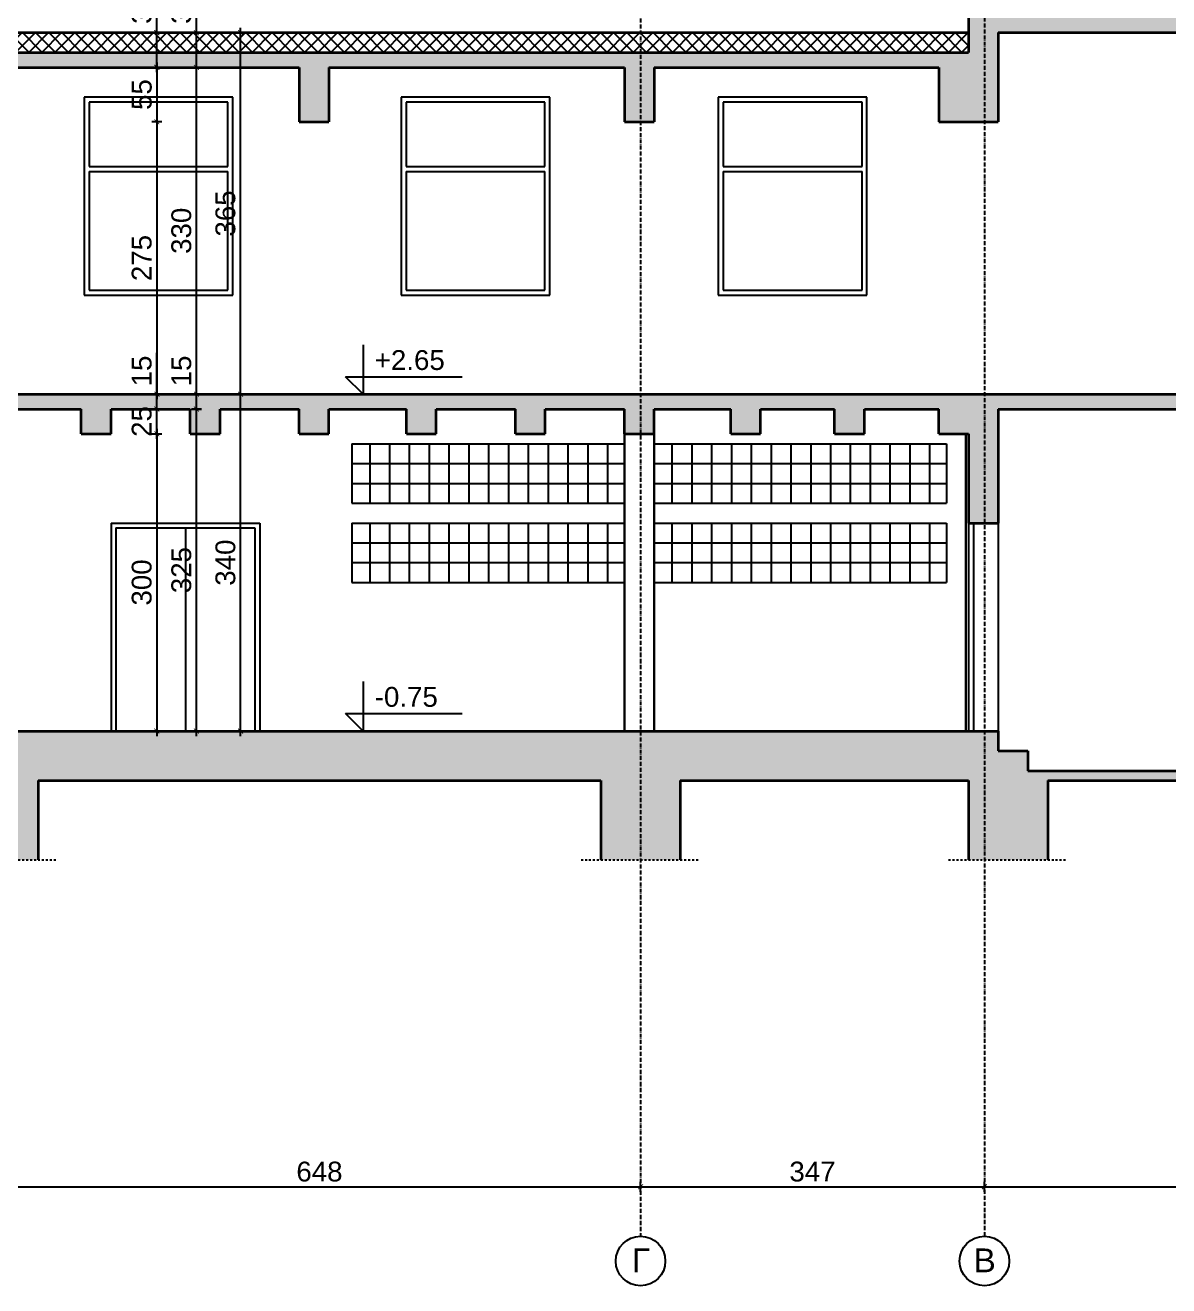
# Model space of a CAD drawing. Header units: inches. Extents: x -72385 to 39588, y -6525 to 66685.
# Drawn here: x 23278 to 24432, y 22991 to 24263 of the extents above; entities that cross this region are included whole.
import ezdxf

# ---------------------------------------------------------------- set-up
doc = ezdxf.new("R2010")
doc.units = ezdxf.units.IN
doc.header["$MEASUREMENT"] = 0
doc.linetypes.add('DashDot', pattern=[0.6, 0.4, -0.1, 0, -0.1])
doc.linetypes.add('Hidden', pattern=[0.4, 0.2, -0.2])
for name, color, linetype, lineweight in [('Надписи коти външни', 252, 'Continuous', 25), ('Надписи коти вътрешни', 252, 'Continuous', 25), ('Надписи нива', 252, 'Continuous', 25), ('Надписи Оси', 252, 'Continuous', 25), ('Оси', 252, 'DashDot', 25), ('Фасади Разрези дебело', 7, 'Continuous', 35), ('Фасади Разрези пунктир', 253, 'Hidden', 25), ('Фасади Разрези средно', 252, 'Continuous', 30), ('Фасади Разрези тънко', 253, 'Continuous', 25), ('Щрих стени', 254, 'Continuous', 25)]:
    doc.layers.add(name, color=color, linetype=linetype, lineweight=lineweight)
doc.styles.add('Arial Regular', font='arial.ttf')
doc.styles.get("Standard").update_dxf_attribs({"font": 'arial.ttf'})
doc.dimstyles.new('Annotative', dxfattribs={"dimscale": 0, "dimtxt": 20, "dimasz": 5, "dimexe": 5, "dimexo": 5, "dimgap": 5, "dimtad": 1, "dimdec": 0, "dimzin": 0, "dimdsep": 46, "dimtxsty": 'Standard', "dimblk": 'ARCHTICK', "dimcen": 5, "dimdle": 5, "dimadec": 0, "dimazin": 0, "dimtfac": 1, "dimtdec": 0, "dimtofl": 0, "dimtmove": 0, "dimatfit": 3, "dimldrblk": 'ARCHTICK', "dimfxl": 5, "dimfxlon": 1, "dimtolj": 1, "dimtzin": 0, "dimarcsym": 1})

# ---------------------------------------------------------------- blocks, each defined once
blk = doc.blocks.new('_ArchTick')
at = {"color": 0, "linetype": 'ByBlock', "const_width": 0.15}
blk.add_lwpolyline([(-0.5, -0.5), (0.5, 0.5)], dxfattribs=at)
blk = doc.blocks.new('*D5268')
at = {"layer": 'Defpoints', "color": 0, "ltscale": 10, "transparency": 16777216}
for p in [(23279.9, 23850.9), (23279.9, 23550.9), (23410.6, 23550.9)]:
    blk.add_point(p, dxfattribs=at)
at = {"layer": 'Надписи коти вътрешни', "color": 0, "lineweight": -2, "ltscale": 10, "transparency": 16777216}
for p, q in [((23405.6, 23850.9), (23415.6, 23850.9)), ((23410.6, 23855.9), (23410.6, 23545.9)), ((23405.6, 23550.9), (23415.6, 23550.9))]:
    blk.add_line(p, q, dxfattribs=at)
at = {"layer": 'Надписи коти вътрешни', "color": 0, "lineweight": -2, "ltscale": 10, "transparency": 16777216, "xscale": 5, "yscale": 5, "zscale": 5}
for p, rotation in [((23410.6, 23850.9), 90), ((23410.6, 23550.9), 270)]:
    blk.add_blockref('_ArchTick', p, dxfattribs=dict(at, rotation=rotation))
at = {"layer": 'Надписи коти вътрешни', "color": 0, "ltscale": 10, "transparency": 16777216, "insert": (23395.4, 23700.9), "char_height": 20, "attachment_point": 5, "rotation": 90}
blk.add_mtext('\\A1;300', dxfattribs=at)
blk = doc.blocks.new('*D5267')
at = {"layer": 'Defpoints', "color": 0, "ltscale": 10, "transparency": 16777216}
for p in [(23389.8, 23875.9), (23410.6, 23875.9), (23389.8, 23850.9)]:
    blk.add_point(p, dxfattribs=at)
at = {"layer": 'Надписи коти вътрешни', "color": 0, "lineweight": -2, "ltscale": 10, "transparency": 16777216}
for p, q in [((23405.6, 23875.9), (23415.6, 23875.9)), ((23410.6, 23845.9), (23410.6, 23880.9)), ((23405.6, 23850.9), (23415.6, 23850.9))]:
    blk.add_line(p, q, dxfattribs=at)
at = {"layer": 'Надписи коти вътрешни', "color": 0, "lineweight": -2, "ltscale": 10, "transparency": 16777216, "xscale": 5, "yscale": 5, "zscale": 5}
for p, rotation in [((23410.6, 23875.9), 90), ((23410.6, 23850.9), 270)]:
    blk.add_blockref('_ArchTick', p, dxfattribs=dict(at, rotation=rotation))
at = {"layer": 'Надписи коти вътрешни', "color": 0, "ltscale": 10, "transparency": 16777216, "insert": (23395.4, 23863.4), "char_height": 20, "attachment_point": 5, "rotation": 90}
blk.add_mtext('\\A1;25', dxfattribs=at)
blk = doc.blocks.new('*D5266')
at = {"layer": 'Defpoints', "color": 0, "ltscale": 10, "transparency": 16777216}
for p in [(23389.8, 23890.9), (23410.6, 23890.9), (23389.8, 23875.9)]:
    blk.add_point(p, dxfattribs=at)
at = {"layer": 'Надписи коти вътрешни', "color": 0, "lineweight": -2, "ltscale": 10, "transparency": 16777216}
for p, q in [((23410.6, 23890.9), (23410.6, 23932.8)), ((23405.6, 23890.9), (23415.6, 23890.9)), ((23410.6, 23870.9), (23410.6, 23890.9)), ((23405.6, 23875.9), (23415.6, 23875.9))]:
    blk.add_line(p, q, dxfattribs=at)
at = {"layer": 'Надписи коти вътрешни', "color": 0, "lineweight": -2, "ltscale": 10, "transparency": 16777216, "xscale": 5, "yscale": 5, "zscale": 5}
for p, rotation in [((23410.6, 23890.9), 90), ((23410.6, 23875.9), 270)]:
    blk.add_blockref('_ArchTick', p, dxfattribs=dict(at, rotation=rotation))
at = {"layer": 'Надписи коти вътрешни', "color": 0, "ltscale": 10, "transparency": 16777216, "insert": (23395.4, 23914.4), "char_height": 20, "attachment_point": 5, "rotation": 90}
blk.add_mtext('\\A1;15', dxfattribs=at)
blk = doc.blocks.new('*D5265')
at = {"layer": 'Defpoints', "color": 0, "ltscale": 10, "transparency": 16777216}
for p in [(23490.2, 24165.9), (23410.6, 23890.9), (23490.2, 23890.9)]:
    blk.add_point(p, dxfattribs=at)
at = {"layer": 'Надписи коти вътрешни', "color": 0, "lineweight": -2, "ltscale": 10, "transparency": 16777216}
for p, q in [((23415.6, 24165.9), (23405.6, 24165.9)), ((23410.6, 24170.9), (23410.6, 23885.9)), ((23415.6, 23890.9), (23405.6, 23890.9))]:
    blk.add_line(p, q, dxfattribs=at)
at = {"layer": 'Надписи коти вътрешни', "color": 0, "lineweight": -2, "ltscale": 10, "transparency": 16777216, "xscale": 5, "yscale": 5, "zscale": 5}
for p, rotation in [((23410.6, 24165.9), 90), ((23410.6, 23890.9), 270)]:
    blk.add_blockref('_ArchTick', p, dxfattribs=dict(at, rotation=rotation))
at = {"layer": 'Надписи коти вътрешни', "color": 0, "ltscale": 10, "transparency": 16777216, "insert": (23395.4, 24028.4), "char_height": 20, "attachment_point": 5, "rotation": 90}
blk.add_mtext('\\A1;275', dxfattribs=at)
blk = doc.blocks.new('*D5264')
at = {"layer": 'Defpoints', "color": 0, "ltscale": 10, "transparency": 16777216}
for p in [(23460.2, 24220.9), (23410.6, 24165.9), (23460.2, 24165.9)]:
    blk.add_point(p, dxfattribs=at)
at = {"layer": 'Надписи коти вътрешни', "color": 0, "lineweight": -2, "ltscale": 10, "transparency": 16777216}
for p, q in [((23415.6, 24220.9), (23405.6, 24220.9)), ((23410.6, 24225.9), (23410.6, 24160.9)), ((23415.6, 24165.9), (23405.6, 24165.9))]:
    blk.add_line(p, q, dxfattribs=at)
at = {"layer": 'Надписи коти вътрешни', "color": 0, "lineweight": -2, "ltscale": 10, "transparency": 16777216, "xscale": 5, "yscale": 5, "zscale": 5}
for p, rotation in [((23410.6, 24220.9), 90), ((23410.6, 24165.9), 270)]:
    blk.add_blockref('_ArchTick', p, dxfattribs=dict(at, rotation=rotation))
at = {"layer": 'Надписи коти вътрешни', "color": 0, "ltscale": 10, "transparency": 16777216, "insert": (23395.5, 24193.4), "char_height": 20, "attachment_point": 5, "rotation": 90}
blk.add_mtext('\\A1;55', dxfattribs=at)
blk = doc.blocks.new('*D5263')
at = {"layer": 'Defpoints', "color": 0, "ltscale": 10, "transparency": 16777216}
for p in [(23410.6, 24255.9), (23460.2, 24255.9), (23460.2, 24220.9)]:
    blk.add_point(p, dxfattribs=at)
at = {"layer": 'Надписи коти вътрешни', "color": 0, "lineweight": -2, "ltscale": 10, "transparency": 16777216}
for p, q in [((23410.6, 24255.9), (23410.6, 24299.7)), ((23415.6, 24255.9), (23405.6, 24255.9)), ((23410.6, 24215.9), (23410.6, 24255.9)), ((23415.6, 24220.9), (23405.6, 24220.9))]:
    blk.add_line(p, q, dxfattribs=at)
at = {"layer": 'Надписи коти вътрешни', "color": 0, "lineweight": -2, "ltscale": 10, "transparency": 16777216, "xscale": 5, "yscale": 5, "zscale": 5}
for p, rotation in [((23410.6, 24255.9), 90), ((23410.6, 24220.9), 270)]:
    blk.add_blockref('_ArchTick', p, dxfattribs=dict(at, rotation=rotation))
at = {"layer": 'Надписи коти вътрешни', "color": 0, "ltscale": 10, "transparency": 16777216, "insert": (23395.4, 24280.3), "char_height": 20, "attachment_point": 5, "rotation": 90}
blk.add_mtext('\\A1;35', dxfattribs=at)
blk = doc.blocks.new('*D5262')
at = {"layer": 'Defpoints', "color": 0, "ltscale": 10, "transparency": 16777216}
for p in [(23433.4, 24220.9), (23450.6, 24220.9), (23442.3, 23890.9)]:
    blk.add_point(p, dxfattribs=at)
at = {"layer": 'Надписи коти вътрешни', "color": 0, "lineweight": -2, "ltscale": 10, "transparency": 16777216}
for p, q in [((23445.6, 24220.9), (23455.6, 24220.9)), ((23450.6, 23885.9), (23450.6, 24225.9)), ((23447.3, 23890.9), (23455.6, 23890.9))]:
    blk.add_line(p, q, dxfattribs=at)
at = {"layer": 'Надписи коти вътрешни', "color": 0, "lineweight": -2, "ltscale": 10, "transparency": 16777216, "xscale": 5, "yscale": 5, "zscale": 5}
for p, rotation in [((23450.6, 24220.9), 90), ((23450.6, 23890.9), 270)]:
    blk.add_blockref('_ArchTick', p, dxfattribs=dict(at, rotation=rotation))
at = {"layer": 'Надписи коти вътрешни', "color": 0, "ltscale": 10, "transparency": 16777216, "insert": (23435.4, 24055.9), "char_height": 20, "attachment_point": 5, "rotation": 90}
blk.add_mtext('\\A1;330', dxfattribs=at)
blk = doc.blocks.new('*D5261')
at = {"layer": 'Defpoints', "color": 0, "ltscale": 10, "transparency": 16777216}
for p in [(23490.2, 24255.9), (23495.1, 24255.9), (23442.3, 23890.9)]:
    blk.add_point(p, dxfattribs=at)
at = {"layer": 'Надписи коти вътрешни', "color": 0, "lineweight": -2, "ltscale": 10, "transparency": 16777216}
for p, q in [((23495.1, 23885.9), (23495.1, 24260.9)), ((23495.1, 24255.9), (23500.1, 24255.9)), ((23490.1, 23890.9), (23500.1, 23890.9))]:
    blk.add_line(p, q, dxfattribs=at)
at = {"layer": 'Надписи коти вътрешни', "color": 0, "lineweight": -2, "ltscale": 10, "transparency": 16777216, "xscale": 5, "yscale": 5, "zscale": 5}
for p, rotation in [((23495.1, 24255.9), 90), ((23495.1, 23890.9), 270)]:
    blk.add_blockref('_ArchTick', p, dxfattribs=dict(at, rotation=rotation))
at = {"layer": 'Надписи коти вътрешни', "color": 0, "ltscale": 10, "transparency": 16777216, "insert": (23479.9, 24073.4), "char_height": 20, "attachment_point": 5, "rotation": 90}
blk.add_mtext('\\A1;365', dxfattribs=at)
blk = doc.blocks.new('*D5260')
at = {"layer": 'Defpoints', "color": 0, "ltscale": 10, "transparency": 16777216}
for p in [(23450.6, 24255.9), (23500.2, 24255.9), (23500.2, 24220.9)]:
    blk.add_point(p, dxfattribs=at)
at = {"layer": 'Надписи коти вътрешни', "color": 0, "lineweight": -2, "ltscale": 10, "transparency": 16777216}
for p, q in [((23450.6, 24255.9), (23450.6, 24299.7)), ((23455.6, 24255.9), (23445.6, 24255.9)), ((23450.6, 24215.9), (23450.6, 24255.9)), ((23455.6, 24220.9), (23445.6, 24220.9))]:
    blk.add_line(p, q, dxfattribs=at)
at = {"layer": 'Надписи коти вътрешни', "color": 0, "lineweight": -2, "ltscale": 10, "transparency": 16777216, "xscale": 5, "yscale": 5, "zscale": 5}
for p, rotation in [((23450.6, 24255.9), 90), ((23450.6, 24220.9), 270)]:
    blk.add_blockref('_ArchTick', p, dxfattribs=dict(at, rotation=rotation))
at = {"layer": 'Надписи коти вътрешни', "color": 0, "ltscale": 10, "transparency": 16777216, "insert": (23435.4, 24280.3), "char_height": 20, "attachment_point": 5, "rotation": 90}
blk.add_mtext('\\A1;35', dxfattribs=at)
blk = doc.blocks.new('*D5259')
at = {"layer": 'Defpoints', "color": 0, "ltscale": 10, "transparency": 16777216}
for p in [(23433.4, 23875.9), (23450.6, 23875.9), (23442.3, 23550.9)]:
    blk.add_point(p, dxfattribs=at)
at = {"layer": 'Надписи коти вътрешни', "color": 0, "lineweight": -2, "ltscale": 10, "transparency": 16777216}
for p, q in [((23445.6, 23875.9), (23455.6, 23875.9)), ((23450.6, 23545.9), (23450.6, 23880.9)), ((23447.3, 23550.9), (23455.6, 23550.9))]:
    blk.add_line(p, q, dxfattribs=at)
at = {"layer": 'Надписи коти вътрешни', "color": 0, "lineweight": -2, "ltscale": 10, "transparency": 16777216, "xscale": 5, "yscale": 5, "zscale": 5}
for p, rotation in [((23450.6, 23875.9), 90), ((23450.6, 23550.9), 270)]:
    blk.add_blockref('_ArchTick', p, dxfattribs=dict(at, rotation=rotation))
at = {"layer": 'Надписи коти вътрешни', "color": 0, "ltscale": 10, "transparency": 16777216, "insert": (23435.4, 23713.4), "char_height": 20, "attachment_point": 5, "rotation": 90}
blk.add_mtext('\\A1;325', dxfattribs=at)
blk = doc.blocks.new('*D5258')
at = {"layer": 'Defpoints', "color": 0, "ltscale": 10, "transparency": 16777216}
for p in [(23478.7, 23890.9), (23495.1, 23890.9), (23442.3, 23550.9)]:
    blk.add_point(p, dxfattribs=at)
at = {"layer": 'Надписи коти вътрешни', "color": 0, "lineweight": -2, "ltscale": 10, "transparency": 16777216}
for p, q in [((23490.1, 23890.9), (23500.1, 23890.9)), ((23495.1, 23545.9), (23495.1, 23895.9)), ((23490.1, 23550.9), (23500.1, 23550.9))]:
    blk.add_line(p, q, dxfattribs=at)
at = {"layer": 'Надписи коти вътрешни', "color": 0, "lineweight": -2, "ltscale": 10, "transparency": 16777216, "xscale": 5, "yscale": 5, "zscale": 5}
for p, rotation in [((23495.1, 23890.9), 90), ((23495.1, 23550.9), 270)]:
    blk.add_blockref('_ArchTick', p, dxfattribs=dict(at, rotation=rotation))
at = {"layer": 'Надписи коти вътрешни', "color": 0, "ltscale": 10, "transparency": 16777216, "insert": (23479.9, 23720.9), "char_height": 20, "attachment_point": 5, "rotation": 90}
blk.add_mtext('\\A1;340', dxfattribs=at)
blk = doc.blocks.new('*D5257')
at = {"layer": 'Defpoints', "color": 0, "ltscale": 10, "transparency": 16777216}
for p in [(23450.6, 23890.9), (23500.2, 23890.9), (23500.2, 23875.9)]:
    blk.add_point(p, dxfattribs=at)
at = {"layer": 'Надписи коти вътрешни', "color": 0, "lineweight": -2, "ltscale": 10, "transparency": 16777216}
for p, q in [((23450.6, 23890.9), (23450.6, 23932.8)), ((23455.6, 23890.9), (23445.6, 23890.9)), ((23450.6, 23870.9), (23450.6, 23890.9)), ((23455.6, 23875.9), (23445.6, 23875.9))]:
    blk.add_line(p, q, dxfattribs=at)
at = {"layer": 'Надписи коти вътрешни', "color": 0, "lineweight": -2, "ltscale": 10, "transparency": 16777216, "xscale": 5, "yscale": 5, "zscale": 5}
for p, rotation in [((23450.6, 23890.9), 90), ((23450.6, 23875.9), 270)]:
    blk.add_blockref('_ArchTick', p, dxfattribs=dict(at, rotation=rotation))
at = {"layer": 'Надписи коти вътрешни', "color": 0, "ltscale": 10, "transparency": 16777216, "insert": (23435.4, 23914.4), "char_height": 20, "attachment_point": 5, "rotation": 90}
blk.add_mtext('\\A1;15', dxfattribs=at)
blk = doc.blocks.new('*D7056')
at = {"layer": 'Defpoints', "color": 0, "ltscale": 10, "transparency": 16777216}
for p in [(23898.7, 23090.9), (23250.7, 23040.9), (23898.7, 23040.9)]:
    blk.add_point(p, dxfattribs=at)
at = {"layer": 'Надписи коти външни', "color": 0, "lineweight": -2, "ltscale": 10, "transparency": 16777216}
for p, q in [((23250.7, 23085.9), (23250.7, 23095.9)), ((23898.7, 23085.9), (23898.7, 23095.9)), ((23245.7, 23090.9), (23903.7, 23090.9))]:
    blk.add_line(p, q, dxfattribs=at)
at = {"layer": 'Надписи коти външни', "color": 0, "lineweight": -2, "ltscale": 10, "transparency": 16777216, "xscale": 5, "yscale": 5, "zscale": 5, "rotation": 180}
blk.add_blockref('_ArchTick', (23250.7, 23090.9), dxfattribs=at)
at = {"layer": 'Надписи коти външни', "color": 0, "lineweight": -2, "ltscale": 10, "transparency": 16777216, "xscale": 5, "yscale": 5, "zscale": 5}
blk.add_blockref('_ArchTick', (23898.7, 23090.9), dxfattribs=at)
at = {"layer": 'Надписи коти външни', "color": 0, "ltscale": 10, "transparency": 16777216, "insert": (23574.7, 23106.1), "char_height": 20, "attachment_point": 5}
blk.add_mtext('\\A1;648', dxfattribs=at)
blk = doc.blocks.new('*D7057')
at = {"layer": 'Defpoints', "color": 0, "ltscale": 10, "transparency": 16777216}
for p in [(24245.7, 23090.9), (23898.7, 23040.9), (24245.7, 23040.9)]:
    blk.add_point(p, dxfattribs=at)
at = {"layer": 'Надписи коти външни', "color": 0, "lineweight": -2, "ltscale": 10, "transparency": 16777216}
for p, q in [((23898.7, 23085.9), (23898.7, 23095.9)), ((24245.7, 23085.9), (24245.7, 23095.9)), ((23893.7, 23090.9), (24250.7, 23090.9))]:
    blk.add_line(p, q, dxfattribs=at)
at = {"layer": 'Надписи коти външни', "color": 0, "lineweight": -2, "ltscale": 10, "transparency": 16777216, "xscale": 5, "yscale": 5, "zscale": 5, "rotation": 180}
blk.add_blockref('_ArchTick', (23898.7, 23090.9), dxfattribs=at)
at = {"layer": 'Надписи коти външни', "color": 0, "lineweight": -2, "ltscale": 10, "transparency": 16777216, "xscale": 5, "yscale": 5, "zscale": 5}
blk.add_blockref('_ArchTick', (24245.7, 23090.9), dxfattribs=at)
at = {"layer": 'Надписи коти външни', "color": 0, "ltscale": 10, "transparency": 16777216, "insert": (24072.2, 23106.1), "char_height": 20, "attachment_point": 5}
blk.add_mtext('\\A1;347', dxfattribs=at)
blk = doc.blocks.new('*D7058')
at = {"layer": 'Defpoints', "color": 0, "ltscale": 10, "transparency": 16777216}
for p in [(24925.7, 23090.9), (24245.7, 23040.9), (24925.7, 23040.9)]:
    blk.add_point(p, dxfattribs=at)
at = {"layer": 'Надписи коти външни', "color": 0, "lineweight": -2, "ltscale": 10, "transparency": 16777216}
for p, q in [((24245.7, 23085.9), (24245.7, 23095.9)), ((24925.7, 23085.9), (24925.7, 23095.9)), ((24240.7, 23090.9), (24930.7, 23090.9))]:
    blk.add_line(p, q, dxfattribs=at)
at = {"layer": 'Надписи коти външни', "color": 0, "lineweight": -2, "ltscale": 10, "transparency": 16777216, "xscale": 5, "yscale": 5, "zscale": 5, "rotation": 180}
blk.add_blockref('_ArchTick', (24245.7, 23090.9), dxfattribs=at)
at = {"layer": 'Надписи коти външни', "color": 0, "lineweight": -2, "ltscale": 10, "transparency": 16777216, "xscale": 5, "yscale": 5, "zscale": 5}
blk.add_blockref('_ArchTick', (24925.7, 23090.9), dxfattribs=at)
at = {"layer": 'Надписи коти външни', "color": 0, "ltscale": 10, "transparency": 16777216, "insert": (24585.7, 23106.1), "char_height": 20, "attachment_point": 5}
blk.add_mtext('\\A1;680', dxfattribs=at)

msp = doc.modelspace()

# ---------------------------------------------------------------- hatches: boundary and pattern name
at = {"layer": 'Щрих стени', "ltscale": 10}
h = msp.add_hatch(color=256, dxfattribs=at)
h.dxf.hatch_style = 1
h.paths.add_polyline_path([(25235.7, 24270.9), (24229.6, 24270.9), (24229.6, 24235.9), (22927.2, 24235.9), (22927.2, 24220.9), (23227.1, 24220.9), (23227.1, 24165.9), (23257.1, 24165.9), (23257.1, 24220.9), (23554.3, 24220.9), (23554.3, 24165.9), (23584.3, 24165.9), (23584.3, 24220.9), (23882.4, 24220.9), (23882.4, 24165.9), (23912.4, 24165.9), (23912.4, 24220.9), (24199.6, 24220.9), (24199.6, 24165.9), (24259.6, 24165.9), (24259.6, 24255.9), (24910, 24255.9), (24910, 24100.9), (24940.3, 24100.9), (24940.3, 24255.9), (25205.7, 24255.9), (25205.7, 24190.9), (25235.7, 24190.9)])
h.paths.add_polyline_path([(25235.7, 23990.9), (25205.7, 23990.9), (25205.7, 23890.9), (25235.7, 23890.9)])
at = {"layer": 'Щрих стени', "ltscale": 10, "transparency": 33554610}
h = msp.add_hatch(dxfattribs=at)
h.set_pattern_fill('ANSI37', color=256, scale=75)
h.paths.add_polyline_path([(24229.6, 24255.9), (22942.2, 24255.9), (22942.2, 24245.9), (22927.2, 24245.9), (22927.2, 24235.9), (24229.6, 24235.9)])
at = {"layer": 'Щрих стени', "ltscale": 10}
h = msp.add_hatch(color=256, dxfattribs=at)
h.dxf.hatch_style = 1
h.paths.add_polyline_path([(24259.6, 23875.9), (24910, 23875.9), (24910, 23720.9), (24940.3, 23720.9), (24940.3, 23875.9), (25205.7, 23875.9), (25205.7, 23810.9), (25235.7, 23810.9), (25235.7, 23890.9), (22927.2, 23890.9), (21694.6, 23890.9), (21694.6, 23625.9), (21724.6, 23625.9), (21724.6, 23875.9), (22292.1, 23875.9), (22292.1, 23625.9), (22322.1, 23625.9), (22322.1, 23875.9), (22642.1, 23875.9), (22642.1, 23825.9), (22672.1, 23825.9), (22672.1, 23875.9), (22892.2, 23875.9), (22892.2, 23835.9), (22927.2, 23835.9), (22927.2, 23850.9), (22942.1, 23850.9), (22942.1, 23875.9), (23017.1, 23875.9), (23017.1, 23850.9), (23047.1, 23850.9), (23047.1, 23875.9), (23122.1, 23875.9), (23122.1, 23850.9), (23152.1, 23850.9), (23152.1, 23875.9), (23227.1, 23875.9), (23227.1, 23850.9), (23257, 23850.9), (23257, 23875.9), (23334.4, 23875.9), (23334.4, 23850.9), (23364.4, 23850.9), (23364.4, 23875.9), (23444.4, 23875.9), (23444.4, 23850.9), (23474.4, 23850.9), (23474.4, 23875.9), (23554.3, 23875.9), (23554.3, 23850.9), (23584.3, 23850.9), (23584.3, 23875.9), (23662.5, 23875.9), (23662.5, 23850.9), (23692.5, 23850.9), (23692.5, 23875.9), (23772.4, 23875.9), (23772.4, 23850.9), (23802.4, 23850.9), (23802.4, 23875.9), (23882.4, 23875.9), (23882.4, 23850.9), (23912.4, 23850.9), (23912.4, 23875.9), (23989.7, 23875.9), (23989.7, 23850.9), (24019.7, 23850.9), (24019.7, 23875.9), (24094.6, 23875.9), (24094.6, 23850.9), (24124.6, 23850.9), (24124.6, 23875.9), (24199.6, 23875.9), (24199.6, 23850.9), (24229.6, 23850.9), (24229.6, 23760.9), (24259.6, 23760.9)])
h.paths.add_polyline_path([(25235.7, 23610.9), (25205.7, 23610.9), (25205.7, 23510.9), (25235.7, 23510.9)])
h = msp.add_hatch(color=256, dxfattribs=at)
h.dxf.hatch_style = 1
h.paths.add_polyline_path([(23181.6, 23583.9), (23149.6, 23583.9), (23149.6, 23597.9), (23117.6, 23597.9), (23117.6, 23611.9), (23085.6, 23611.9), (23085.6, 23625.9), (21092, 23625.9), (21092, 23175.9), (21172, 23175.9), (21172, 23255.9), (21669.6, 23255.9), (21669.6, 23175.9), (21749.6, 23175.9), (21749.6, 23255.9), (22269.6, 23255.9), (22269.6, 23175.9), (22349.6, 23175.9), (22349.6, 23255.9), (22847.2, 23255.9), (22847.2, 23175.9), (22927.2, 23175.9), (22927.2, 23500.9), (23210.7, 23500.9), (23210.7, 23420.9), (23290.7, 23420.9), (23290.7, 23500.9), (23858.7, 23500.9), (23858.7, 23420.9), (23938.7, 23420.9), (23938.7, 23500.9), (24229.6, 23500.9), (24229.6, 23420.9), (24309.6, 23420.9), (24309.6, 23500.9), (24885.7, 23500.9), (24885.7, 23420.9), (24965.7, 23420.9), (24965.7, 23500.9), (25155.7, 23500.9), (25155.7, 23420.9), (25235.7, 23420.9), (25235.7, 23510.9), (24289.6, 23510.9), (24289.6, 23530.9), (24259.6, 23530.9), (24259.6, 23550.9), (23245.6, 23550.9), (23245.6, 23555.9), (23213.6, 23555.9), (23213.6, 23569.9), (23181.6, 23569.9)])
h.paths.add_polyline_path([(22877.2, 23265.9), (21142, 23265.9), (21142, 23610.9), (21357.4, 23610.9), (21357.4, 23555.9), (21387.4, 23555.9), (21387.4, 23610.9), (21687.1, 23610.9), (21687.1, 23265.9), (21717.1, 23265.9), (21717.1, 23610.9), (21992.1, 23610.9), (21992.1, 23265.9), (22022.1, 23265.9), (22022.1, 23610.9), (22292.1, 23610.9), (22292.1, 23265.9), (22322.1, 23265.9), (22322.1, 23610.9), (22584.4, 23610.9), (22584.4, 23265.9), (22614.4, 23265.9), (22614.4, 23610.9), (22877.2, 23610.9)], flags=16)

# ---------------------------------------------------------------- linework, layer by layer
at = {"layer": 'Надписи нива', "ltscale": 10}
for p, q in [((23618.8, 23940.9), (23618.8, 23890.9)), ((23601.1, 23908.6), (23718.8, 23908.6)), ((23618.8, 23890.9), (23601.1, 23908.6)), ((23618.8, 23600.9), (23618.8, 23550.9)), ((23601.1, 23568.6), (23718.8, 23568.6)), ((23618.8, 23550.9), (23601.1, 23568.6))]:
    msp.add_line(p, q, dxfattribs=at)
at = {"layer": 'Надписи Оси', "ltscale": 50}
for centre in [(23898.7, 23015.9), (24245.7, 23015.9)]:
    msp.add_circle(centre, 25, dxfattribs=at)
at = {"layer": 'Оси', "ltscale": 10}
for p, q in [((24245.7, 25350.9), (24245.7, 23040.9)), ((23898.7, 24495.9), (23898.7, 23040.9))]:
    msp.add_line(p, q, dxfattribs=at)
at = {"layer": 'Фасади Разрези дебело', "ltscale": 10}
for p, q in [((24229.6, 24425.9), (24229.6, 24235.9)), ((24259.6, 24255.9), (24259.6, 24165.9)), ((23554.3, 24220.9), (23554.3, 24165.9)), ((23584.3, 24220.9), (23584.3, 24165.9)), ((23882.4, 24220.9), (23882.4, 24165.9)), ((23912.4, 24220.9), (23912.4, 24165.9)), ((24199.6, 24220.9), (24199.6, 24165.9)), ((23334.4, 23850.9), (23334.4, 23875.9)), ((23364.4, 23850.9), (23364.4, 23875.9)), ((23444.4, 23850.9), (23444.4, 23875.9)), ((23474.4, 23850.9), (23474.4, 23875.9)), ((23554.3, 23850.9), (23554.3, 23875.9)), ((23584.3, 23850.9), (23584.3, 23875.9)), ((23662.5, 23850.9), (23662.5, 23875.9)), ((23692.5, 23850.9), (23692.5, 23875.9)), ((23772.4, 23850.9), (23772.4, 23875.9)), ((23802.4, 23850.9), (23802.4, 23875.9)), ((23882.4, 23850.9), (23882.4, 23875.9)), ((23912.4, 23850.9), (23912.4, 23875.9)), ((23989.7, 23850.9), (23989.7, 23875.9)), ((24019.7, 23850.9), (24019.7, 23875.9)), ((24094.6, 23850.9), (24094.6, 23875.9)), ((24124.6, 23850.9), (24124.6, 23875.9)), ((24199.6, 23850.9), (24199.6, 23875.9)), ((24259.6, 23875.9), (24259.6, 23760.9)), ((24229.6, 23850.9), (24229.6, 23760.9)), ((24259.6, 23550.9), (24259.6, 23530.9)), ((24289.6, 23530.9), (24289.6, 23510.9)), ((23290.7, 23500.9), (23290.7, 23420.9)), ((23858.7, 23500.9), (23858.7, 23420.9)), ((23938.7, 23500.9), (23938.7, 23420.9)), ((24229.6, 23500.9), (24229.6, 23420.9)), ((24309.6, 23500.9), (24309.6, 23420.9))]:
    msp.add_line(p, q, dxfattribs=at)
at = {"layer": 'Фасади Разрези дебело', "ltscale": 10, "extrusion": (-1.22465e-16, 1, -2.22045e-16)}
for p, q in [((22942.2, 24255.9), (24229.6, 24255.9)), ((24259.6, 24255.9), (24910, 24255.9)), ((22927.2, 24235.9), (24229.6, 24235.9)), ((23257.1, 24220.9), (23554.3, 24220.9)), ((23584.3, 24220.9), (23882.4, 24220.9)), ((23912.4, 24220.9), (24199.6, 24220.9)), ((23554.3, 24165.9), (23584.3, 24165.9)), ((23882.4, 24165.9), (23912.4, 24165.9)), ((24199.6, 24165.9), (24259.6, 24165.9)), ((22927.2, 23890.9), (25235.7, 23890.9)), ((23257, 23875.9), (23334.4, 23875.9)), ((23364.4, 23875.9), (23444.4, 23875.9)), ((23474.4, 23875.9), (23554.3, 23875.9)), ((23584.3, 23875.9), (23662.5, 23875.9)), ((23692.5, 23875.9), (23772.4, 23875.9)), ((23802.4, 23875.9), (23882.4, 23875.9)), ((23912.4, 23875.9), (23989.7, 23875.9)), ((24019.7, 23875.9), (24094.6, 23875.9)), ((24124.6, 23875.9), (24199.6, 23875.9)), ((24259.6, 23875.9), (24910, 23875.9)), ((23334.4, 23850.9), (23364.4, 23850.9)), ((23444.4, 23850.9), (23474.4, 23850.9)), ((23554.3, 23850.9), (23584.3, 23850.9)), ((23662.5, 23850.9), (23692.5, 23850.9)), ((23772.4, 23850.9), (23802.4, 23850.9)), ((23882.4, 23850.9), (23912.4, 23850.9)), ((23989.7, 23850.9), (24019.7, 23850.9)), ((24094.6, 23850.9), (24124.6, 23850.9)), ((24199.6, 23850.9), (24229.6, 23850.9)), ((24229.6, 23760.9), (24259.6, 23760.9)), ((23245.6, 23550.9), (24259.6, 23550.9)), ((24259.6, 23530.9), (24289.6, 23530.9)), ((24289.6, 23510.9), (25235.7, 23510.9)), ((23290.7, 23500.9), (23858.7, 23500.9)), ((23938.7, 23500.9), (24205.7, 23500.9))]:
    msp.add_line(p, q, dxfattribs=at)
at = {"layer": 'Фасади Разрези дебело', "ltscale": 10, "extrusion": (1.2091e-15, 1, -2.22045e-16)}
for p, q in [((23938.7, 23500.9), (24229.6, 23500.9)), ((24309.6, 23500.9), (24885.7, 23500.9))]:
    msp.add_line(p, q, dxfattribs=at)
at = {"layer": 'Фасади Разрези пунктир', "ltscale": 10, "extrusion": (1.2091e-15, 1, -2.22045e-16)}
for p, q in [((23190.7, 23420.9), (23310.7, 23420.9)), ((23838.7, 23420.9), (23958.7, 23420.9)), ((24209.6, 23420.9), (24329.6, 23420.9))]:
    msp.add_line(p, q, dxfattribs=at)
at = {"layer": 'Фасади Разрези средно', "ltscale": 10}
for p, q in [((23882.4, 23550.9), (23882.4, 23850.9)), ((23912.4, 23550.9), (23912.4, 23850.9)), ((24227.1, 23850.9), (24227.1, 23550.9))]:
    msp.add_line(p, q, dxfattribs=at)
at = {"layer": 'Фасади Разрези тънко', "ltscale": 10}
for p, q in [((23487.3, 24190.9), (23337.3, 24190.9)), ((23337.3, 24190.9), (23337.3, 23990.9)), ((23487.3, 23990.9), (23487.3, 24190.9)), ((23807.3, 24190.9), (23657.3, 24190.9)), ((23657.3, 24190.9), (23657.3, 23990.9)), ((23807.3, 23990.9), (23807.3, 24190.9)), ((24127.2, 24190.9), (23977.2, 24190.9)), ((23977.2, 24190.9), (23977.2, 23990.9)), ((24127.2, 23990.9), (24127.2, 24190.9)), ((23482.3, 24185.9), (23342.3, 24185.9)), ((23342.3, 24185.9), (23342.3, 24120.9)), ((23482.3, 24120.9), (23482.3, 24185.9)), ((23802.3, 24185.9), (23662.3, 24185.9)), ((23662.3, 24185.9), (23662.3, 24120.9)), ((23802.3, 24120.9), (23802.3, 24185.9)), ((24122.2, 24185.9), (23982.2, 24185.9)), ((23982.2, 24185.9), (23982.2, 24120.9)), ((24122.2, 24120.9), (24122.2, 24185.9)), ((23342.3, 24120.9), (23482.3, 24120.9)), ((23342.3, 24115.9), (23342.3, 23995.9)), ((23342.3, 24115.9), (23482.3, 24115.9)), ((23482.3, 23995.9), (23482.3, 24115.9)), ((23662.3, 24120.9), (23802.3, 24120.9)), ((23662.3, 24115.9), (23662.3, 23995.9)), ((23662.3, 24115.9), (23802.3, 24115.9)), ((23802.3, 23995.9), (23802.3, 24115.9)), ((23982.2, 24120.9), (24122.2, 24120.9)), ((23982.2, 24115.9), (23982.2, 23995.9)), ((23982.2, 24115.9), (24122.2, 24115.9)), ((24122.2, 23995.9), (24122.2, 24115.9)), ((23337.3, 23990.9), (23487.3, 23990.9)), ((23342.3, 23995.9), (23482.3, 23995.9)), ((23657.3, 23990.9), (23807.3, 23990.9)), ((23662.3, 23995.9), (23802.3, 23995.9)), ((23977.2, 23990.9), (24127.2, 23990.9)), ((23982.2, 23995.9), (24122.2, 23995.9)), ((23607.4, 23840.9), (23607.4, 23780.9)), ((23625.4, 23840.9), (23625.4, 23780.9)), ((23645.4, 23840.9), (23645.4, 23780.9)), ((23665.4, 23840.9), (23665.4, 23780.9)), ((23685.4, 23840.9), (23685.4, 23780.9)), ((23705.4, 23840.9), (23705.4, 23780.9)), ((23725.4, 23840.9), (23725.4, 23780.9)), ((23745.4, 23840.9), (23745.4, 23780.9)), ((23765.4, 23840.9), (23765.4, 23780.9)), ((23785.4, 23840.9), (23785.4, 23780.9)), ((23805.4, 23840.9), (23805.4, 23780.9)), ((23825.4, 23840.9), (23825.4, 23780.9)), ((23845.4, 23840.9), (23845.4, 23780.9)), ((23865.4, 23840.9), (23865.4, 23780.9)), ((23882.4, 23840.9), (23882.4, 23780.9)), ((23912.4, 23840.9), (23912.4, 23780.9)), ((23930.4, 23840.9), (23930.4, 23780.9)), ((23950.4, 23840.9), (23950.4, 23780.9)), ((23970.4, 23840.9), (23970.4, 23780.9)), ((23990.4, 23840.9), (23990.4, 23780.9)), ((24010.4, 23840.9), (24010.4, 23780.9)), ((24030.4, 23840.9), (24030.4, 23780.9)), ((24050.4, 23840.9), (24050.4, 23780.9)), ((24070.4, 23840.9), (24070.4, 23780.9)), ((24090.4, 23840.9), (24090.4, 23780.9)), ((24110.4, 23840.9), (24110.4, 23780.9)), ((24130.4, 23840.9), (24130.4, 23780.9)), ((24150.4, 23840.9), (24150.4, 23780.9)), ((24170.4, 23840.9), (24170.4, 23780.9)), ((24190.4, 23840.9), (24190.4, 23780.9)), ((24207.4, 23840.9), (24207.4, 23780.9)), ((23364.4, 23760.9), (23364.4, 23550.9)), ((23514.4, 23760.9), (23514.4, 23550.9)), ((23607.4, 23760.9), (23607.4, 23700.9)), ((23625.4, 23760.9), (23625.4, 23700.9)), ((23645.4, 23760.9), (23645.4, 23700.9)), ((23665.4, 23760.9), (23665.4, 23700.9)), ((23685.4, 23760.9), (23685.4, 23700.9)), ((23705.4, 23760.9), (23705.4, 23700.9)), ((23725.4, 23760.9), (23725.4, 23700.9)), ((23745.4, 23760.9), (23745.4, 23700.9)), ((23765.4, 23760.9), (23765.4, 23700.9)), ((23785.4, 23760.9), (23785.4, 23700.9)), ((23805.4, 23760.9), (23805.4, 23700.9)), ((23825.4, 23760.9), (23825.4, 23700.9)), ((23845.4, 23760.9), (23845.4, 23700.9)), ((23865.4, 23760.9), (23865.4, 23700.9)), ((23882.4, 23760.9), (23882.4, 23700.9)), ((23912.4, 23760.9), (23912.4, 23700.9)), ((23930.4, 23760.9), (23930.4, 23700.9)), ((23950.4, 23760.9), (23950.4, 23700.9)), ((23970.4, 23760.9), (23970.4, 23700.9)), ((23990.4, 23760.9), (23990.4, 23700.9)), ((24010.4, 23760.9), (24010.4, 23700.9)), ((24030.4, 23760.9), (24030.4, 23700.9)), ((24050.4, 23760.9), (24050.4, 23700.9)), ((24070.4, 23760.9), (24070.4, 23700.9)), ((24090.4, 23760.9), (24090.4, 23700.9)), ((24110.4, 23760.9), (24110.4, 23700.9)), ((24130.4, 23760.9), (24130.4, 23700.9)), ((24150.4, 23760.9), (24150.4, 23700.9)), ((24170.4, 23760.9), (24170.4, 23700.9)), ((24190.4, 23760.9), (24190.4, 23700.9)), ((24207.4, 23760.9), (24207.4, 23700.9)), ((24229.6, 23760.9), (24229.6, 23550.9)), ((24234.6, 23760.9), (24234.6, 23550.9)), ((24259.6, 23760.9), (24259.6, 23550.9)), ((23369.4, 23755.9), (23369.4, 23550.9)), ((23439.4, 23755.9), (23439.4, 23550.9)), ((23509.4, 23755.9), (23509.4, 23550.9))]:
    msp.add_line(p, q, dxfattribs=at)
at = {"layer": 'Фасади Разрези тънко', "ltscale": 10, "extrusion": (1.2091e-15, 1, -2.22045e-16)}
for p, q in [((23607.4, 23840.9), (23882.4, 23840.9)), ((23912.4, 23840.9), (24207.4, 23840.9)), ((23607.4, 23820.9), (23882.4, 23820.9)), ((23912.4, 23820.9), (24207.4, 23820.9)), ((23607.4, 23800.9), (23882.4, 23800.9)), ((23912.4, 23800.9), (24207.4, 23800.9)), ((23607.4, 23780.9), (23882.4, 23780.9)), ((23912.4, 23780.9), (24207.4, 23780.9)), ((23364.4, 23760.9), (23514.4, 23760.9)), ((23607.4, 23760.9), (23882.4, 23760.9)), ((23912.4, 23760.9), (24207.4, 23760.9)), ((23369.4, 23755.9), (23509.4, 23755.9)), ((23607.4, 23740.9), (23882.4, 23740.9)), ((23912.4, 23740.9), (24207.4, 23740.9)), ((23607.4, 23720.9), (23882.4, 23720.9)), ((23912.4, 23720.9), (24207.4, 23720.9)), ((23607.4, 23700.9), (23882.4, 23700.9)), ((23912.4, 23700.9), (24207.4, 23700.9))]:
    msp.add_line(p, q, dxfattribs=at)

# ---------------------------------------------------------------- texts
at = {"layer": 'Надписи нива', "ltscale": 10, "char_height": 20, "width": 180.489, "attachment_point": 1, "style": 'Arial Regular'}
for s, insert in [('+2.65', (23630.5, 23935.4)), ('-0.75', (23630.5, 23595.4))]:
    msp.add_mtext(s, dxfattribs=dict(at, insert=insert))
at = {"layer": 'Надписи Оси', "ltscale": 100, "char_height": 24, "width": 27.213, "attachment_point": 1, "style": 'Arial Regular'}
for s, insert in [('\\pxqc;Г', (23885.4, 23028.6)), ('\\pxqc;В', (24232.4, 23028.6))]:
    msp.add_mtext(s, dxfattribs=dict(at, insert=insert))

# ---------------------------------------------------------------- dimensions: what is measured, and where the dimension line sits
at = {"layer": 'Надписи коти външни', "ltscale": 10}
for p1, p2, picture, middle in [((23250.7, 23040.9), (23898.7, 23040.9), '*D7056', (23574.7, 23106.1)), ((23898.7, 23040.9), (24245.7, 23040.9), '*D7057', (24072.2, 23106.1)), ((24245.7, 23040.9), (24925.7, 23040.9), '*D7058', (24585.7, 23106.1))]:
    dim = msp.add_aligned_dim(p1=p1, p2=p2, distance=50, dimstyle='Annotative', override={"dimscale": 0, "dimtix": 0, "dimtofl": 0, "dimtmove": 0, "dimatfit": 3}, dxfattribs=at)
    dim.commit()
    dim.dimension.update_dxf_attribs({"geometry": picture, "text_midpoint": middle})
at = {"layer": 'Надписи коти вътрешни', "ltscale": 10}
for base, p1, p2, picture, middle in [((23410.6, 24255.9), (23460.2, 24220.9), (23460.2, 24255.9), '*D5263', (23395.4, 24280.3)), ((23450.6, 24255.9), (23500.2, 24220.9), (23500.2, 24255.9), '*D5260', (23435.4, 24280.3)), ((23495.1, 24255.9), (23442.3, 23890.9), (23490.2, 24255.9), '*D5261', (23479.9, 24073.4)), ((23410.6, 24165.9), (23460.2, 24220.9), (23460.2, 24165.9), '*D5264', (23395.5, 24193.4)), ((23450.6, 24220.9), (23442.3, 23890.9), (23433.4, 24220.9), '*D5262', (23435.4, 24055.9)), ((23410.6, 23890.9), (23490.2, 24165.9), (23490.2, 23890.9), '*D5265', (23395.4, 24028.4)), ((23410.6, 23890.9), (23389.8, 23875.9), (23389.8, 23890.9), '*D5266', (23395.4, 23914.4)), ((23450.6, 23890.9), (23500.2, 23875.9), (23500.2, 23890.9), '*D5257', (23435.4, 23914.4)), ((23495.1, 23890.9), (23442.3, 23550.9), (23478.7, 23890.9), '*D5258', (23479.9, 23720.9)), ((23450.6, 23875.9), (23442.3, 23550.9), (23433.4, 23875.9), '*D5259', (23435.4, 23713.4)), ((23410.6, 23550.9), (23279.9, 23850.9), (23279.9, 23550.9), '*D5268', (23395.4, 23700.9))]:
    dim = msp.add_linear_dim(base=base, p1=p1, p2=p2, angle=90, dimstyle='Annotative', override={"dimscale": 0, "dimtix": 0, "dimtofl": 0, "dimtmove": 0, "dimatfit": 3}, dxfattribs=at)
    dim.commit()
    dim.dimension.update_dxf_attribs({"geometry": picture, "text_midpoint": middle})
dim = msp.add_linear_dim(base=(23410.6, 23875.9), p1=(23389.8, 23850.9), p2=(23389.8, 23875.9), angle=90, dimstyle='Annotative', override={"dimscale": 0, "dimtix": 0, "dimtofl": 0, "dimtmove": 0, "dimatfit": 3}, dxfattribs=at)
dim.commit()
dim.dimension.update_dxf_attribs({"geometry": '*D5267', "text_midpoint": (23410.6, 23863.4), "dimtype": 128})

doc.saveas('drawing.dxf')
